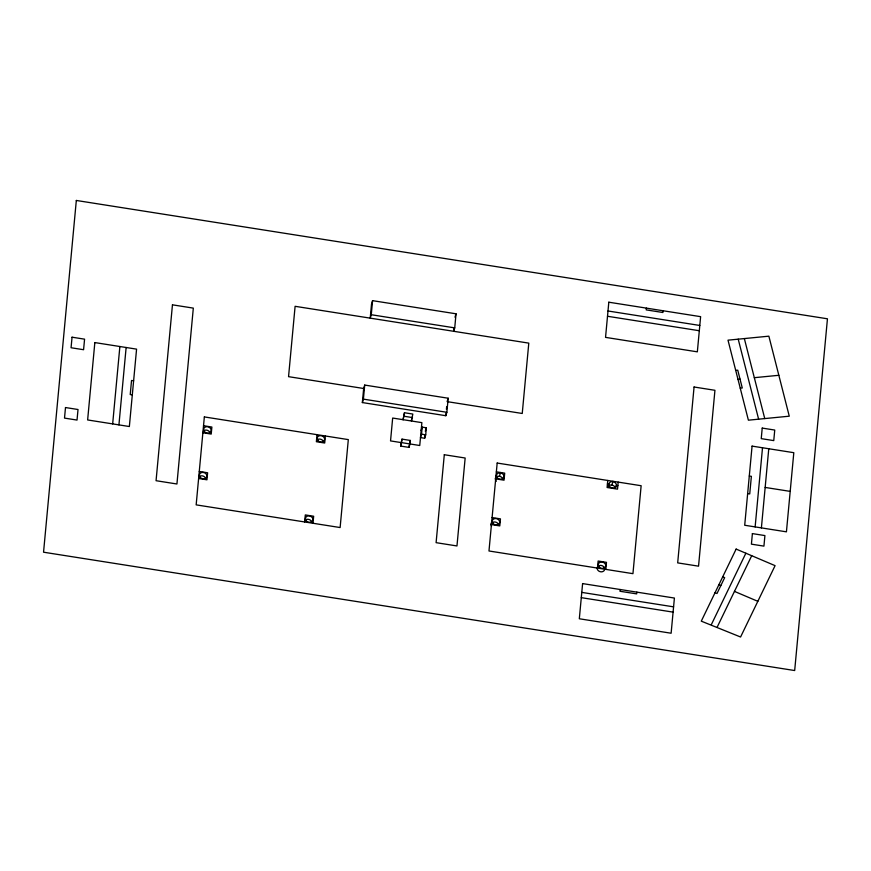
<?xml version="1.0" encoding="UTF-8"?>
<svg xmlns="http://www.w3.org/2000/svg" width="871" height="871" viewBox="0 0 871 871"><rect width="100%" height="100%" fill="white"/><g stroke="black" fill="none" stroke-linecap="round" stroke-linejoin="round"><path stroke-width="1.31" d="M112.664 423.894L119.871 346.516M118.924 424.885L126.132 347.496M304.654 521.958L305.307 514.924L313.658 516.242L312.994 523.275M317.022 434.683L316.369 441.717L324.709 443.023L325.362 435.99M362.358 402.565L363.664 388.488L364.709 385.069L448.173 398.221L446.856 412.288L445.81 415.707L362.358 402.565L363.403 399.136L364.709 385.069M372.581 300.658L371.525 304.077L370.219 318.144L371.264 314.725L372.581 300.658L456.034 313.8L454.727 327.877L453.682 331.296L453.911 328.737M400.638 446.072L402.021 439.126L410.361 440.443L410.034 443.96L408.989 447.389L400.638 446.072L402.021 439.126M404.471 412.745L403.099 419.691L404.471 412.745L412.821 414.063L411.45 420.998L411.776 417.481M408.989 447.389L409.207 445.037M421.531 434.172L422.185 427.138L426.355 427.792L425.701 434.836L424.656 438.255L420.486 437.59L421.531 434.172L425.701 434.836M424.656 438.255L424.983 434.738M445.81 415.707L446.05 413.148M446.409 409.316L446.649 406.757M500.531 472.496L499.453 476.274M597.473 568.077L598.137 561.033L606.477 562.35L605.824 569.384M607.751 480.465L607.098 487.499L617.528 489.143L618.192 482.109M612.977 481.293L611.888 485.093M620.152 589.504L619.989 591.267L636.69 593.891L636.853 592.138M646.38 308.116L646.217 309.88L662.907 312.504L663.071 310.751M755.135 526.901L762.506 447.759M761.396 527.891L768.766 448.75M409.664 442.729L410.361 440.443M454.989 317.218L456.034 313.8M421.139 430.557L422.185 427.138M425.309 431.221L426.355 427.792M448.173 398.221L447.128 401.64L522.241 413.475L528.795 343.13L295.106 306.309L288.551 376.664L363.664 388.488M495.403 478.843L496.024 475.359M503.253 478.887L504.374 476.666M491.135 524.571L491.767 521.087M615.666 487.673L616.374 485.397L617.866 485.626M718.923 584.681L720.829 585.584M711.367 624.583L745.87 553.216M717.214 627.066L751.717 555.709M735.712 370.393L737.748 370.197L742.277 387.976L740.241 388.172M737.977 379.288L748.396 420.181L789.268 416.186L768.864 336.173L728.004 340.169L737.977 379.288L740.012 379.081M754.319 377.687L778.837 375.292M608.002 310.991L699.805 325.46M607.512 316.271L699.315 330.73M371.264 314.725L454.727 327.877M363.403 399.136L446.856 412.288M404.144 416.262L412.495 417.579M749.289 476.012L751.379 476.339L749.735 493.933L747.656 493.596M133.622 380.801L131.532 380.475L130.225 394.541L132.305 394.868M765.163 487.433L790.204 491.386M400.965 442.555L390.535 440.911L392.669 418.047L421.88 422.642L419.746 445.506L401.683 442.642M607.425 483.982L608.916 484.222L608.219 486.497A3.822 3.157 17 0 1 611.322 485.005L612.302 485.147A3.822 3.157 17 0 1 615.351 488.337M203.531 425.723L211.882 427.04L211.218 434.074L202.878 432.756M496.35 471.842L504.701 473.149L504.048 480.182L495.697 478.876M199.274 471.451L207.614 472.768L206.96 479.801L198.61 478.484M492.093 517.559L500.444 518.876L499.78 525.91L491.44 524.603M581.784 592.389L673.588 606.847M581.295 597.658L673.098 612.128M734.46 591.387L757.835 601.328M722.756 576.754L724.661 577.658L716.996 593.51L715.08 592.607M744.346 338.569L764.749 418.581M738.216 339.167L758.619 419.18M604.692 569.22A3.822 3.157 17 0 1 600.152 571.692A3.822 3.157 17 0 1 597.375 567.239M597.822 566.542A3.822 3.157 17 0 1 601.709 565.573A3.822 3.157 17 0 1 604.637 568.382M491.494 526.226A3.822 3.157 17 0 1 493.726 522.012A3.822 3.157 17 0 1 498.593 524.908M496.285 481.249A3.822 3.157 17 0 1 497.526 476.393A3.822 3.157 17 0 1 502.861 479.192M316.728 440.16A3.822 3.157 17 0 1 320.637 439.224A3.822 3.157 17 0 1 323.533 442.054M203.226 431.221A3.822 3.157 17 0 1 207.113 430.252A3.822 3.157 17 0 1 210.031 433.072M198.969 476.949A3.822 3.157 17 0 1 202.856 475.98A3.822 3.157 17 0 1 205.774 478.8M305.177 520.237A3.822 3.157 17 0 1 309.172 519.541A3.822 3.157 17 0 1 311.851 522.524M608.949 483.862L608.883 484.701A3.822 3.157 17 0 0 611.932 487.891L612.923 488.021A3.822 3.157 17 0 0 616.341 485.746L616.407 484.918A3.822 3.157 17 0 0 613.347 481.728L612.367 481.587A3.822 3.157 17 0 0 608.949 483.862M76.321 200.461L43.55 552.203L794.679 670.539L827.45 318.797L76.321 200.461M65.499 407.541L64.508 418.102L77.029 420.072L78.02 409.512L65.499 407.541M72.053 337.197L71.063 347.747L83.583 349.717L84.574 339.167L72.053 337.197M94.841 342.575L87.633 419.953L129.354 426.529L136.573 349.14L94.841 342.575M172.458 304.828L156.061 480.705L176.933 483.993L193.318 308.116L172.458 304.828M204.347 416.926L196.16 504.864L340.125 527.543L348.313 439.605L204.347 416.926M444.297 454.727L436.099 542.666L456.97 545.954L465.158 458.015L444.297 454.727M497.178 463.045L488.979 550.984L632.945 573.662L641.143 485.724L497.178 463.045M582.601 583.592L579.324 618.769L671.127 633.228L674.404 598.05L582.601 583.592M608.818 302.204L605.541 337.371L697.344 351.84L700.622 316.663L608.818 302.204M694.067 387.007L677.682 562.884L698.542 566.172L714.939 390.295L694.067 387.007M752.076 446.115L744.705 525.257L786.426 531.833L793.808 452.691L752.076 446.115M752.392 533.607L751.412 544.157L763.932 546.128L764.912 535.578L752.392 533.607M762.223 428.086L761.243 438.636L773.764 440.606L774.744 430.056L762.223 428.086M736.137 549.078L701.286 621.154L740.579 637.006L775.081 565.649L736.137 549.078M306.113 520.706A3.822 3.157 17 0 0 312.602 520.706A3.822 3.157 17 0 0 308.759 515.872A3.822 3.157 17 0 0 306.113 520.706M497.33 477.831A3.822 3.157 17 0 0 503.754 477.406A3.822 3.157 17 0 0 499.508 472.801A3.822 3.157 17 0 0 497.33 477.831M599.117 567.032A3.822 3.157 17 0 0 605.53 566.607A3.822 3.157 17 0 0 601.295 562.002A3.822 3.157 17 0 0 599.117 567.032M493.073 523.558A3.822 3.157 17 0 0 499.486 523.133A3.822 3.157 17 0 0 495.251 518.528A3.822 3.157 17 0 0 493.073 523.558M317.98 440.65A3.822 3.157 17 0 0 324.404 440.269A3.822 3.157 17 0 0 320.212 435.642A3.822 3.157 17 0 0 317.98 440.65M200.254 477.439A3.822 3.157 17 0 0 206.667 477.014A3.822 3.157 17 0 0 202.431 472.409A3.822 3.157 17 0 0 200.254 477.439M204.511 431.722A3.822 3.157 17 0 0 210.924 431.287A3.822 3.157 17 0 0 206.688 426.681A3.822 3.157 17 0 0 204.511 431.722"/></g></svg>
